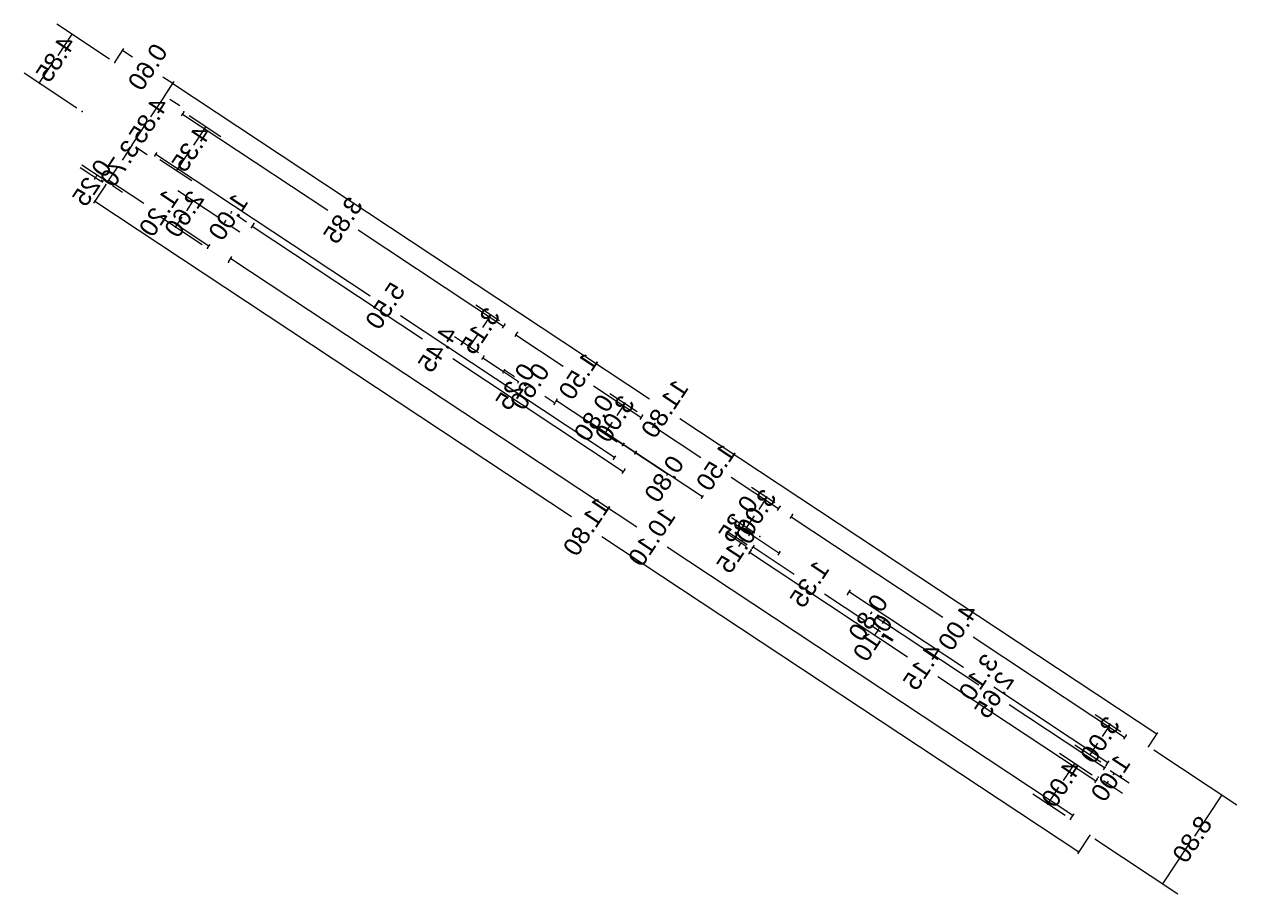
# Model space of a CAD drawing. Header units: millimetres. Extents: x -241762 to 114388, y -202223 to 8844.
# Drawn here: x 113324 to 114388, y -100292 to -99528 of the extents above; entities that cross this region are included whole.
import ezdxf

# ---------------------------------------------------------------- set-up
doc = ezdxf.new("R2010")
doc.units = ezdxf.units.MM
doc.layers.add('COTAS', color=7, linetype='Continuous')
doc.layers.add('DOORS AND WINDOWS', color=7, linetype='Continuous', plot=False)
doc.styles.get("Standard").update_dxf_attribs({"font": 'arial.ttf'})
doc.dimstyles.new('COTAS', dxfattribs={"dimtxt": 0.18, "dimasz": 0.18, "dimexe": 0.18, "dimexo": 0.0625, "dimgap": 0.09, "dimtad": 0, "dimtih": 1, "dimtoh": 1, "dimzin": 0, "dimdsep": 46, "dimtxsty": 'Standard', "dimblk": 'NONE', "dimcen": 0.09, "dimclrt": 1, "dimadec": 0, "dimazin": 0, "dimtfac": 1, "dimtofl": 0, "dimtmove": 0, "dimatfit": 3, "dimfxl": 1, "dimtolj": 1, "dimtzin": 0, "dimarcsym": 0})

# ---------------------------------------------------------------- blocks, each defined once
blk = doc.blocks.new('*D5')
at = {"layer": 'COTAS', "color": 0, "lineweight": -2, "transparency": 16777216}
for p, q in [((1924.094, 1746.037), (1924.094, 1747.032)), ((1932.894, 1746.037), (1932.894, 1747.032)), ((1924.094, 1746.852), (1928.171, 1746.852)), ((1932.894, 1746.852), (1928.818, 1746.852))]:
    blk.add_line(p, q, dxfattribs=at)
at = {"layer": 'DOORS AND WINDOWS', "color": 0, "transparency": 16777216}
for p in [(1932.894, 1746.852), (1924.094, 1745.975), (1932.894, 1745.975)]:
    blk.add_point(p, dxfattribs=at)
at = {"layer": 'COTAS', "color": 1, "transparency": 16777216, "insert": (1928.494, 1746.852), "char_height": 0.18, "attachment_point": 5}
blk.add_mtext('\\A1;8.80', dxfattribs=at)
blk = doc.blocks.new('_None')
blk = doc.blocks.new('*D6')
at = {"layer": 'COTAS', "color": 0, "lineweight": -2, "transparency": 16777216}
for p, q in [((1924.032, 1745.975), (1922.698, 1745.975)), ((1922.878, 1745.975), (1922.878, 1740.257)), ((1922.878, 1734.175), (1922.878, 1739.893)), ((1924.032, 1734.175), (1922.698, 1734.175))]:
    blk.add_line(p, q, dxfattribs=at)
at = {"layer": 'DOORS AND WINDOWS', "color": 0, "transparency": 16777216}
for p in [(1924.094, 1745.975), (1922.878, 1734.175), (1924.094, 1734.175)]:
    blk.add_point(p, dxfattribs=at)
at = {"layer": 'COTAS', "color": 1, "transparency": 16777216, "insert": (1922.878, 1740.075), "char_height": 0.18, "attachment_point": 5}
blk.add_mtext('\\A1;11.80', dxfattribs=at)
blk = doc.blocks.new('*D7')
at = {"layer": 'COTAS', "color": 0, "lineweight": -2, "transparency": 16777216}
for p, q in [((1924.032, 1734.175), (1922.717, 1734.175)), ((1922.897, 1734.175), (1922.897, 1734.057)), ((1922.897, 1733.575), (1922.897, 1733.693)), ((1924.032, 1733.575), (1922.717, 1733.575))]:
    blk.add_line(p, q, dxfattribs=at)
at = {"layer": 'DOORS AND WINDOWS', "color": 0, "transparency": 16777216}
for p in [(1922.897, 1734.175), (1924.094, 1734.175), (1924.094, 1733.575)]:
    blk.add_point(p, dxfattribs=at)
at = {"layer": 'COTAS', "color": 1, "transparency": 16777216, "insert": (1922.897, 1733.875), "char_height": 0.18, "attachment_point": 5}
blk.add_mtext('\\A1;0.60', dxfattribs=at)
blk = doc.blocks.new('*D8')
at = {"layer": 'COTAS', "color": 0, "lineweight": -2, "transparency": 16777216}
for p, q in [((1924.094, 1733.512), (1924.094, 1732.88)), ((1928.944, 1733.512), (1928.944, 1732.88)), ((1924.094, 1733.06), (1926.191, 1733.06)), ((1928.944, 1733.06), (1926.848, 1733.06))]:
    blk.add_line(p, q, dxfattribs=at)
at = {"layer": 'DOORS AND WINDOWS', "color": 0, "transparency": 16777216}
for p in [(1924.094, 1733.575), (1928.944, 1733.575), (1928.944, 1733.06)]:
    blk.add_point(p, dxfattribs=at)
at = {"layer": 'COTAS', "color": 1, "transparency": 16777216, "insert": (1926.519, 1733.06), "char_height": 0.18, "attachment_point": 5}
blk.add_mtext('\\A1;4.85', dxfattribs=at)
blk = doc.blocks.new('*D9')
at = {"layer": 'COTAS', "color": 0, "lineweight": -2, "transparency": 16777216}
for p, q in [((1932.582, 1745.725), (1932.106, 1745.725)), ((1932.286, 1745.725), (1932.286, 1740.857)), ((1932.286, 1735.625), (1932.286, 1740.493)), ((1932.582, 1735.625), (1932.106, 1735.625))]:
    blk.add_line(p, q, dxfattribs=at)
at = {"layer": 'DOORS AND WINDOWS', "color": 0, "transparency": 16777216}
for p in [(1932.644, 1745.725), (1932.286, 1735.625), (1932.644, 1735.625)]:
    blk.add_point(p, dxfattribs=at)
at = {"layer": 'COTAS', "color": 1, "transparency": 16777216, "insert": (1932.286, 1740.675), "char_height": 0.18, "attachment_point": 5}
blk.add_mtext('\\A1;10.10', dxfattribs=at)
blk = doc.blocks.new('*D10')
at = {"layer": 'COTAS', "color": 0, "lineweight": -2, "transparency": 16777216}
for p, q in [((1928.644, 1745.662), (1928.644, 1745.271)), ((1932.644, 1745.662), (1932.644, 1745.271)), ((1928.644, 1745.451), (1930.317, 1745.451)), ((1932.644, 1745.451), (1930.972, 1745.451))]:
    blk.add_line(p, q, dxfattribs=at)
at = {"layer": 'DOORS AND WINDOWS', "color": 0, "transparency": 16777216}
for p in [(1928.644, 1745.725), (1932.644, 1745.725), (1932.644, 1745.451)]:
    blk.add_point(p, dxfattribs=at)
at = {"layer": 'COTAS', "color": 1, "transparency": 16777216, "insert": (1930.644, 1745.451), "char_height": 0.18, "attachment_point": 5}
blk.add_mtext('\\A1;4.00', dxfattribs=at)
blk = doc.blocks.new('*D11')
at = {"layer": 'COTAS', "color": 0, "lineweight": -2, "transparency": 16777216}
for p, q in [((1932.957, 1745.975), (1934.722, 1745.975)), ((1934.542, 1745.975), (1934.542, 1740.257)), ((1934.542, 1734.175), (1934.542, 1739.893)), ((1932.957, 1734.175), (1934.722, 1734.175))]:
    blk.add_line(p, q, dxfattribs=at)
at = {"layer": 'DOORS AND WINDOWS', "color": 0, "transparency": 16777216}
for p in [(1932.894, 1745.975), (1932.894, 1734.175), (1934.542, 1734.175)]:
    blk.add_point(p, dxfattribs=at)
at = {"layer": 'COTAS', "color": 1, "transparency": 16777216, "insert": (1934.542, 1740.075), "char_height": 0.18, "attachment_point": 5}
blk.add_mtext('\\A1;11.80', dxfattribs=at)
blk = doc.blocks.new('*D12')
at = {"layer": 'COTAS', "color": 0, "lineweight": -2, "transparency": 16777216}
for p, q in [((1924.344, 1745.662), (1924.344, 1745.353)), ((1927.344, 1745.662), (1927.344, 1745.353)), ((1924.344, 1745.533), (1925.521, 1745.533)), ((1927.344, 1745.533), (1926.168, 1745.533))]:
    blk.add_line(p, q, dxfattribs=at)
at = {"layer": 'DOORS AND WINDOWS', "color": 0, "transparency": 16777216}
for p in [(1924.344, 1745.725), (1927.344, 1745.725), (1927.344, 1745.533)]:
    blk.add_point(p, dxfattribs=at)
at = {"layer": 'COTAS', "color": 1, "transparency": 16777216, "insert": (1925.844, 1745.533), "char_height": 0.18, "attachment_point": 5}
blk.add_mtext('\\A1;3.00', dxfattribs=at)
blk = doc.blocks.new('*D13')
at = {"layer": 'COTAS', "color": 0, "lineweight": -2, "transparency": 16777216}
for p, q in [((1924.407, 1745.725), (1924.745, 1745.725)), ((1924.565, 1745.725), (1924.565, 1743.907)), ((1924.565, 1741.725), (1924.565, 1743.543)), ((1924.407, 1741.725), (1924.745, 1741.725))]:
    blk.add_line(p, q, dxfattribs=at)
at = {"layer": 'DOORS AND WINDOWS', "color": 0, "transparency": 16777216}
for p in [(1924.344, 1745.725), (1924.344, 1741.725), (1924.565, 1741.725)]:
    blk.add_point(p, dxfattribs=at)
at = {"layer": 'COTAS', "color": 1, "transparency": 16777216, "insert": (1924.565, 1743.725), "char_height": 0.18, "attachment_point": 5}
blk.add_mtext('\\A1;4.00', dxfattribs=at)
blk = doc.blocks.new('*D14')
at = {"layer": 'COTAS', "color": 0, "lineweight": -2, "transparency": 16777216}
for p, q in [((1924.407, 1741.575), (1924.764, 1741.575)), ((1924.584, 1741.575), (1924.584, 1741.007)), ((1924.584, 1740.075), (1924.584, 1740.643)), ((1924.407, 1740.075), (1924.764, 1740.075))]:
    blk.add_line(p, q, dxfattribs=at)
at = {"layer": 'DOORS AND WINDOWS', "color": 0, "transparency": 16777216}
for p in [(1924.344, 1741.575), (1924.344, 1740.075), (1924.584, 1740.075)]:
    blk.add_point(p, dxfattribs=at)
at = {"layer": 'COTAS', "color": 1, "transparency": 16777216, "insert": (1924.584, 1740.825), "char_height": 0.18, "attachment_point": 5}
blk.add_mtext('\\A1;1.50', dxfattribs=at)
blk = doc.blocks.new('*D15')
at = {"layer": 'COTAS', "color": 0, "lineweight": -2, "transparency": 16777216}
for p, q in [((1924.407, 1739.925), (1924.748, 1739.925)), ((1924.568, 1739.925), (1924.568, 1739.357)), ((1924.568, 1738.425), (1924.568, 1738.993)), ((1924.407, 1738.425), (1924.748, 1738.425))]:
    blk.add_line(p, q, dxfattribs=at)
at = {"layer": 'DOORS AND WINDOWS', "color": 0, "transparency": 16777216}
for p in [(1924.344, 1739.925), (1924.344, 1738.425), (1924.568, 1738.425)]:
    blk.add_point(p, dxfattribs=at)
at = {"layer": 'COTAS', "color": 1, "transparency": 16777216, "insert": (1924.568, 1739.175), "char_height": 0.18, "attachment_point": 5}
blk.add_mtext('\\A1;1.50', dxfattribs=at)
blk = doc.blocks.new('*D16')
at = {"layer": 'COTAS', "color": 0, "lineweight": -2, "transparency": 16777216}
for p, q in [((1924.407, 1738.275), (1924.733, 1738.275)), ((1924.553, 1738.275), (1924.553, 1736.532)), ((1924.553, 1734.425), (1924.553, 1736.168)), ((1924.407, 1734.425), (1924.733, 1734.425))]:
    blk.add_line(p, q, dxfattribs=at)
at = {"layer": 'DOORS AND WINDOWS', "color": 0, "transparency": 16777216}
for p in [(1924.344, 1738.275), (1924.344, 1734.425), (1924.553, 1734.425)]:
    blk.add_point(p, dxfattribs=at)
at = {"layer": 'COTAS', "color": 1, "transparency": 16777216, "insert": (1924.553, 1736.35), "char_height": 0.18, "attachment_point": 5}
blk.add_mtext('\\A1;3.85', dxfattribs=at)
blk = doc.blocks.new('*D17')
at = {"layer": 'COTAS', "color": 0, "lineweight": -2, "transparency": 16777216}
for p, q in [((1924.344, 1734.487), (1924.344, 1734.868)), ((1928.694, 1734.487), (1928.694, 1734.868)), ((1924.344, 1734.688), (1926.191, 1734.688)), ((1928.694, 1734.688), (1926.848, 1734.688))]:
    blk.add_line(p, q, dxfattribs=at)
at = {"layer": 'DOORS AND WINDOWS', "color": 0, "transparency": 16777216}
for p in [(1928.694, 1734.688), (1924.344, 1734.425), (1928.694, 1734.425)]:
    blk.add_point(p, dxfattribs=at)
at = {"layer": 'COTAS', "color": 1, "transparency": 16777216, "insert": (1926.519, 1734.688), "char_height": 0.18, "attachment_point": 5}
blk.add_mtext('\\A1;4.35', dxfattribs=at)
blk = doc.blocks.new('*D18')
at = {"layer": 'COTAS', "color": 0, "lineweight": -2, "transparency": 16777216}
for p, q in [((1924.094, 1734.237), (1924.094, 1734.355)), ((1928.944, 1734.237), (1928.944, 1734.355)), ((1924.094, 1734.175), (1926.191, 1734.175)), ((1928.944, 1734.175), (1926.848, 1734.175))]:
    blk.add_line(p, q, dxfattribs=at)
at = {"layer": 'DOORS AND WINDOWS', "color": 0, "transparency": 16777216}
for p in [(1924.094, 1734.175), (1928.944, 1734.175), (1928.944, 1734.175)]:
    blk.add_point(p, dxfattribs=at)
at = {"layer": 'COTAS', "color": 1, "transparency": 16777216, "insert": (1926.519, 1734.175), "char_height": 0.18, "attachment_point": 5}
blk.add_mtext('\\A1;4.85', dxfattribs=at)
blk = doc.blocks.new('*D19')
at = {"layer": 'COTAS', "color": 0, "lineweight": -2, "transparency": 16777216}
for p, q in [((1924.344, 1741.512), (1924.344, 1741.234)), ((1927.344, 1741.512), (1927.344, 1741.234)), ((1924.344, 1741.414), (1925.521, 1741.414)), ((1927.344, 1741.414), (1926.168, 1741.414))]:
    blk.add_line(p, q, dxfattribs=at)
at = {"layer": 'DOORS AND WINDOWS', "color": 0, "transparency": 16777216}
for p in [(1924.344, 1741.575), (1927.344, 1741.575), (1927.344, 1741.414)]:
    blk.add_point(p, dxfattribs=at)
at = {"layer": 'COTAS', "color": 1, "transparency": 16777216, "insert": (1925.844, 1741.414), "char_height": 0.18, "attachment_point": 5}
blk.add_mtext('\\A1;3.00', dxfattribs=at)
blk = doc.blocks.new('*D20')
at = {"layer": 'COTAS', "color": 0, "lineweight": -2, "transparency": 16777216}
for p, q in [((1924.344, 1739.862), (1924.344, 1739.533)), ((1927.344, 1739.862), (1927.344, 1739.533)), ((1924.344, 1739.713), (1925.521, 1739.713)), ((1927.344, 1739.713), (1926.168, 1739.713))]:
    blk.add_line(p, q, dxfattribs=at)
at = {"layer": 'DOORS AND WINDOWS', "color": 0, "transparency": 16777216}
for p in [(1924.344, 1739.925), (1927.344, 1739.925), (1927.344, 1739.713)]:
    blk.add_point(p, dxfattribs=at)
at = {"layer": 'COTAS', "color": 1, "transparency": 16777216, "insert": (1925.844, 1739.713), "char_height": 0.18, "attachment_point": 5}
blk.add_mtext('\\A1;3.00', dxfattribs=at)
blk = doc.blocks.new('*D21')
at = {"layer": 'COTAS', "color": 0, "lineweight": -2, "transparency": 16777216}
for p, q in [((1924.344, 1738.212), (1924.344, 1737.925)), ((1927.494, 1738.212), (1927.494, 1737.925)), ((1924.344, 1738.105), (1925.595, 1738.105)), ((1927.494, 1738.105), (1926.244, 1738.105))]:
    blk.add_line(p, q, dxfattribs=at)
at = {"layer": 'DOORS AND WINDOWS', "color": 0, "transparency": 16777216}
for p in [(1924.344, 1738.275), (1927.494, 1738.275), (1927.494, 1738.105)]:
    blk.add_point(p, dxfattribs=at)
at = {"layer": 'COTAS', "color": 1, "transparency": 16777216, "insert": (1925.919, 1738.105), "char_height": 0.18, "attachment_point": 5}
blk.add_mtext('\\A1;3.15', dxfattribs=at)
blk = doc.blocks.new('*D22')
at = {"layer": 'COTAS', "color": 0, "lineweight": -2, "transparency": 16777216}
for p, q in [((1927.494, 1745.787), (1927.494, 1746.013)), ((1928.494, 1745.787), (1928.494, 1746.013)), ((1927.494, 1745.833), (1927.679, 1745.833)), ((1928.494, 1745.833), (1928.309, 1745.833))]:
    blk.add_line(p, q, dxfattribs=at)
at = {"layer": 'DOORS AND WINDOWS', "color": 0, "transparency": 16777216}
for p in [(1928.494, 1745.833), (1927.494, 1745.725), (1928.494, 1745.725)]:
    blk.add_point(p, dxfattribs=at)
at = {"layer": 'COTAS', "color": 1, "transparency": 16777216, "insert": (1927.994, 1745.833), "char_height": 0.18, "attachment_point": 5}
blk.add_mtext('\\A1;1.00', dxfattribs=at)
blk = doc.blocks.new('*D23')
at = {"layer": 'COTAS', "color": 0, "lineweight": -2, "transparency": 16777216}
for p, q in [((1928.707, 1745.725), (1929.068, 1745.725)), ((1928.888, 1745.725), (1928.888, 1743.832)), ((1928.888, 1741.575), (1928.888, 1743.468)), ((1928.707, 1741.575), (1929.068, 1741.575))]:
    blk.add_line(p, q, dxfattribs=at)
at = {"layer": 'DOORS AND WINDOWS', "color": 0, "transparency": 16777216}
for p in [(1928.644, 1745.725), (1928.644, 1741.575), (1928.888, 1741.575)]:
    blk.add_point(p, dxfattribs=at)
at = {"layer": 'COTAS', "color": 1, "transparency": 16777216, "insert": (1928.888, 1743.65), "char_height": 0.18, "attachment_point": 5}
blk.add_mtext('\\A1;4.15', dxfattribs=at)
blk = doc.blocks.new('*D24')
at = {"layer": 'COTAS', "color": 0, "lineweight": -2, "transparency": 16777216}
for p, q in [((1927.557, 1745.725), (1927.758, 1745.725)), ((1927.578, 1745.725), (1927.578, 1744.582)), ((1927.578, 1743.075), (1927.578, 1744.218)), ((1927.557, 1743.075), (1927.758, 1743.075))]:
    blk.add_line(p, q, dxfattribs=at)
at = {"layer": 'DOORS AND WINDOWS', "color": 0, "transparency": 16777216}
for p in [(1927.494, 1745.725), (1927.494, 1743.075), (1927.578, 1743.075)]:
    blk.add_point(p, dxfattribs=at)
at = {"layer": 'COTAS', "color": 1, "transparency": 16777216, "insert": (1927.578, 1744.4), "char_height": 0.18, "attachment_point": 5}
blk.add_mtext('\\A1;2.65', dxfattribs=at)
blk = doc.blocks.new('*D25')
at = {"layer": 'COTAS', "color": 0, "lineweight": -2, "transparency": 16777216}
for p, q in [((1927.282, 1745.725), (1926.887, 1745.725)), ((1927.067, 1745.725), (1927.067, 1744.357)), ((1927.067, 1742.625), (1927.067, 1743.993)), ((1927.282, 1742.625), (1926.887, 1742.625))]:
    blk.add_line(p, q, dxfattribs=at)
at = {"layer": 'DOORS AND WINDOWS', "color": 0, "transparency": 16777216}
for p in [(1927.344, 1745.725), (1927.067, 1742.625), (1927.344, 1742.625)]:
    blk.add_point(p, dxfattribs=at)
at = {"layer": 'COTAS', "color": 1, "transparency": 16777216, "insert": (1927.067, 1744.175), "char_height": 0.18, "attachment_point": 5}
blk.add_mtext('\\A1;3.10', dxfattribs=at)
blk = doc.blocks.new('*D26')
at = {"layer": 'COTAS', "color": 0, "lineweight": -2, "transparency": 16777216}
for p, q in [((1928.432, 1742.925), (1928.177, 1742.925)), ((1928.357, 1742.925), (1928.357, 1742.432)), ((1928.357, 1741.575), (1928.357, 1742.068)), ((1928.432, 1741.575), (1928.177, 1741.575))]:
    blk.add_line(p, q, dxfattribs=at)
at = {"layer": 'DOORS AND WINDOWS', "color": 0, "transparency": 16777216}
for p in [(1928.494, 1742.925), (1928.357, 1741.575), (1928.494, 1741.575)]:
    blk.add_point(p, dxfattribs=at)
at = {"layer": 'COTAS', "color": 1, "transparency": 16777216, "insert": (1928.357, 1742.25), "char_height": 0.18, "attachment_point": 5}
blk.add_mtext('\\A1;1.35', dxfattribs=at)
blk = doc.blocks.new('*D27')
at = {"layer": 'COTAS', "color": 0, "lineweight": -2, "transparency": 16777216}
for p, q in [((1928.494, 1741.512), (1928.494, 1741.269)), ((1928.644, 1741.512), (1928.644, 1741.269)), ((1928.494, 1741.449), (1928.314, 1741.449)), ((1928.644, 1741.449), (1929.004, 1741.449))]:
    blk.add_line(p, q, dxfattribs=at)
at = {"layer": 'DOORS AND WINDOWS', "color": 0, "transparency": 16777216}
for p in [(1928.494, 1741.575), (1928.644, 1741.575), (1928.644, 1741.449)]:
    blk.add_point(p, dxfattribs=at)
at = {"layer": 'COTAS', "color": 1, "transparency": 16777216, "insert": (1929.329, 1741.449), "char_height": 0.18, "attachment_point": 5}
blk.add_mtext('\\A1;0.15', dxfattribs=at)
blk = doc.blocks.new('*D28')
at = {"layer": 'COTAS', "color": 0, "lineweight": -2, "transparency": 16777216}
for p, q in [((1928.907, 1740.075), (1929.282, 1740.075)), ((1929.102, 1740.075), (1929.102, 1738.031)), ((1929.102, 1735.625), (1929.102, 1737.668)), ((1928.907, 1735.625), (1929.282, 1735.625))]:
    blk.add_line(p, q, dxfattribs=at)
at = {"layer": 'DOORS AND WINDOWS', "color": 0, "transparency": 16777216}
for p in [(1928.844, 1740.075), (1928.844, 1735.625), (1929.102, 1735.625)]:
    blk.add_point(p, dxfattribs=at)
at = {"layer": 'COTAS', "color": 1, "transparency": 16777216, "insert": (1929.102, 1737.85), "char_height": 0.18, "attachment_point": 5}
blk.add_mtext('\\A1;4.45', dxfattribs=at)
blk = doc.blocks.new('*D29')
at = {"layer": 'COTAS', "color": 0, "lineweight": -2, "transparency": 16777216}
for p, q in [((1928.632, 1739.925), (1928.341, 1739.925)), ((1928.521, 1739.925), (1928.521, 1737.357)), ((1928.521, 1734.425), (1928.521, 1736.993)), ((1928.632, 1734.425), (1928.341, 1734.425))]:
    blk.add_line(p, q, dxfattribs=at)
at = {"layer": 'DOORS AND WINDOWS', "color": 0, "transparency": 16777216}
for p in [(1928.694, 1739.925), (1928.521, 1734.425), (1928.694, 1734.425)]:
    blk.add_point(p, dxfattribs=at)
at = {"layer": 'COTAS', "color": 1, "transparency": 16777216, "insert": (1928.521, 1737.175), "char_height": 0.18, "attachment_point": 5}
blk.add_mtext('\\A1;5.50', dxfattribs=at)
blk = doc.blocks.new('*D30')
at = {"layer": 'COTAS', "color": 0, "lineweight": -2, "transparency": 16777216}
for p, q in [((1927.282, 1740.875), (1927.049, 1740.875)), ((1927.229, 1740.875), (1927.229, 1740.075)), ((1927.282, 1740.075), (1927.049, 1740.075)), ((1927.229, 1740.075), (1927.229, 1739.533)), ((1927.229, 1739.533), (1927.049, 1739.533))]:
    blk.add_line(p, q, dxfattribs=at)
at = {"layer": 'DOORS AND WINDOWS', "color": 0, "transparency": 16777216}
for p in [(1927.344, 1740.875), (1927.229, 1740.075), (1927.344, 1740.075)]:
    blk.add_point(p, dxfattribs=at)
at = {"layer": 'COTAS', "color": 1, "transparency": 16777216, "insert": (1926.725, 1739.533), "char_height": 0.18, "attachment_point": 5}
blk.add_mtext('\\A1;0.80', dxfattribs=at)
blk = doc.blocks.new('*D31')
at = {"layer": 'COTAS', "color": 0, "lineweight": -2, "transparency": 16777216}
for p, q in [((1927.229, 1739.925), (1927.229, 1740.458)), ((1927.229, 1740.458), (1927.409, 1740.458)), ((1927.282, 1739.925), (1927.049, 1739.925)), ((1927.229, 1739.125), (1927.229, 1739.925)), ((1927.282, 1739.125), (1927.049, 1739.125))]:
    blk.add_line(p, q, dxfattribs=at)
at = {"layer": 'DOORS AND WINDOWS', "color": 0, "transparency": 16777216}
for p in [(1927.229, 1739.925), (1927.344, 1739.925), (1927.344, 1739.125)]:
    blk.add_point(p, dxfattribs=at)
at = {"layer": 'COTAS', "color": 1, "transparency": 16777216, "insert": (1927.732, 1740.458), "char_height": 0.18, "attachment_point": 5}
blk.add_mtext('\\A1;0.80', dxfattribs=at)
blk = doc.blocks.new('*D32')
at = {"layer": 'COTAS', "color": 0, "lineweight": -2, "transparency": 16777216}
for p, q in [((1928.394, 1743.137), (1928.394, 1743.255)), ((1928.494, 1743.137), (1928.494, 1743.255)), ((1928.394, 1743.075), (1928.214, 1743.075)), ((1928.494, 1743.075), (1928.854, 1743.075))]:
    blk.add_line(p, q, dxfattribs=at)
at = {"layer": 'DOORS AND WINDOWS', "color": 0, "transparency": 16777216}
for p in [(1928.394, 1743.075), (1928.494, 1743.075), (1928.494, 1743.075)]:
    blk.add_point(p, dxfattribs=at)
at = {"layer": 'COTAS', "color": 1, "transparency": 16777216, "insert": (1929.178, 1743.075), "char_height": 0.18, "attachment_point": 5}
blk.add_mtext('\\A1;0.10', dxfattribs=at)
blk = doc.blocks.new('*D33')
at = {"layer": 'COTAS', "color": 0, "lineweight": -2, "transparency": 16777216}
for p, q in [((1927.557, 1741.825), (1927.8, 1741.825)), ((1927.62, 1741.825), (1927.62, 1741.475)), ((1927.557, 1741.475), (1927.8, 1741.475)), ((1927.62, 1741.475), (1927.62, 1741.295)), ((1927.62, 1741.295), (1927.44, 1741.295))]:
    blk.add_line(p, q, dxfattribs=at)
at = {"layer": 'DOORS AND WINDOWS', "color": 0, "transparency": 16777216}
for p in [(1927.494, 1741.825), (1927.494, 1741.475), (1927.62, 1741.475)]:
    blk.add_point(p, dxfattribs=at)
at = {"layer": 'COTAS', "color": 1, "transparency": 16777216, "insert": (1927.115, 1741.295), "char_height": 0.18, "attachment_point": 5}
blk.add_mtext('\\A1;0.35', dxfattribs=at)
blk = doc.blocks.new('*D34')
at = {"layer": 'COTAS', "color": 0, "lineweight": -2, "transparency": 16777216}
for p, q in [((1927.659, 1738.525), (1927.659, 1738.705)), ((1927.659, 1738.705), (1927.839, 1738.705)), ((1927.557, 1738.525), (1927.839, 1738.525)), ((1927.659, 1738.275), (1927.659, 1738.525)), ((1927.557, 1738.275), (1927.839, 1738.275))]:
    blk.add_line(p, q, dxfattribs=at)
at = {"layer": 'DOORS AND WINDOWS', "color": 0, "transparency": 16777216}
for p in [(1927.494, 1738.525), (1927.659, 1738.525), (1927.494, 1738.275)]:
    blk.add_point(p, dxfattribs=at)
at = {"layer": 'COTAS', "color": 1, "transparency": 16777216, "insert": (1928.164, 1738.705), "char_height": 0.18, "attachment_point": 5}
blk.add_mtext('\\A1;0.25', dxfattribs=at)
blk = doc.blocks.new('*D35')
at = {"layer": 'COTAS', "color": 0, "lineweight": -2, "transparency": 16777216}
for p, q in [((1927.494, 1739.125), (1927.494, 1739.007)), ((1927.557, 1739.125), (1927.674, 1739.125)), ((1927.494, 1738.525), (1927.494, 1738.643)), ((1927.557, 1738.525), (1927.674, 1738.525))]:
    blk.add_line(p, q, dxfattribs=at)
at = {"layer": 'DOORS AND WINDOWS', "color": 0, "transparency": 16777216}
for p in [(1927.494, 1739.125), (1927.494, 1738.525), (1927.494, 1738.525)]:
    blk.add_point(p, dxfattribs=at)
at = {"layer": 'COTAS', "color": 1, "transparency": 16777216, "insert": (1927.494, 1738.825), "char_height": 0.18, "attachment_point": 5}
blk.add_mtext('\\A1;0.60', dxfattribs=at)
blk = doc.blocks.new('*D36')
at = {"layer": 'COTAS', "color": 0, "lineweight": -2, "transparency": 16777216}
for p, q in [((1929.044, 1735.437), (1929.044, 1735.555)), ((1930.044, 1735.437), (1930.044, 1735.555)), ((1929.044, 1735.375), (1929.229, 1735.375)), ((1930.044, 1735.375), (1929.859, 1735.375))]:
    blk.add_line(p, q, dxfattribs=at)
at = {"layer": 'DOORS AND WINDOWS', "color": 0, "transparency": 16777216}
for p in [(1929.044, 1735.375), (1930.044, 1735.375), (1930.044, 1735.375)]:
    blk.add_point(p, dxfattribs=at)
at = {"layer": 'COTAS', "color": 1, "transparency": 16777216, "insert": (1929.544, 1735.375), "char_height": 0.18, "attachment_point": 5}
blk.add_mtext('\\A1;1.00', dxfattribs=at)
blk = doc.blocks.new('*D4')
at = {"layer": 'COTAS', "color": 0, "lineweight": -2, "transparency": 16777216}
for p, q in [((1930.044, 1735.312), (1930.044, 1734.811)), ((1932.644, 1735.312), (1932.644, 1734.811)), ((1930.044, 1734.991), (1931.019, 1734.991)), ((1932.644, 1734.991), (1931.669, 1734.991))]:
    blk.add_line(p, q, dxfattribs=at)
at = {"layer": 'DOORS AND WINDOWS', "color": 0, "transparency": 16777216}
for p in [(1930.044, 1735.375), (1932.644, 1735.375), (1932.644, 1734.991)]:
    blk.add_point(p, dxfattribs=at)
at = {"layer": 'COTAS', "color": 1, "transparency": 16777216, "insert": (1931.344, 1734.991), "char_height": 0.18, "attachment_point": 5}
blk.add_mtext('\\A1;2.60', dxfattribs=at)
blk = doc.blocks.new('*D37')
at = {"layer": 'COTAS', "color": 0, "lineweight": -2, "transparency": 16777216}
for p, q in [((1932.644, 1734.112), (1932.644, 1733.869)), ((1932.894, 1734.112), (1932.894, 1733.869)), ((1932.644, 1734.049), (1932.894, 1734.049)), ((1932.894, 1734.049), (1933.074, 1734.049))]:
    blk.add_line(p, q, dxfattribs=at)
at = {"layer": 'DOORS AND WINDOWS', "color": 0, "transparency": 16777216}
for p in [(1932.644, 1734.175), (1932.894, 1734.175), (1932.894, 1734.049)]:
    blk.add_point(p, dxfattribs=at)
at = {"layer": 'COTAS', "color": 1, "transparency": 16777216, "insert": (1933.399, 1734.049), "char_height": 0.18, "attachment_point": 5}
blk.add_mtext('\\A1;0.25', dxfattribs=at)
blk = doc.blocks.new('*D38')
at = {"layer": 'COTAS', "color": 0, "lineweight": -2, "transparency": 16777216}
for p, q in [((1928.944, 1734.237), (1928.944, 1734.355)), ((1932.644, 1734.237), (1932.644, 1734.355)), ((1928.944, 1734.175), (1930.471, 1734.175)), ((1932.644, 1734.175), (1931.118, 1734.175))]:
    blk.add_line(p, q, dxfattribs=at)
at = {"layer": 'DOORS AND WINDOWS', "color": 0, "transparency": 16777216}
for p in [(1928.944, 1734.175), (1928.944, 1734.175), (1932.644, 1734.175)]:
    blk.add_point(p, dxfattribs=at)
at = {"layer": 'COTAS', "color": 1, "transparency": 16777216, "insert": (1930.794, 1734.175), "char_height": 0.18, "attachment_point": 5}
blk.add_mtext('\\A1;3.70', dxfattribs=at)
blk = doc.blocks.new('*D39')
at = {"layer": 'COTAS', "color": 0, "lineweight": -2, "transparency": 16777216}
for p, q in [((1927.594, 1742.987), (1927.594, 1743.105)), ((1928.391, 1742.987), (1928.391, 1743.105)), ((1927.594, 1742.925), (1927.414, 1742.925)), ((1928.391, 1742.925), (1928.571, 1742.925))]:
    blk.add_line(p, q, dxfattribs=at)
at = {"layer": 'DOORS AND WINDOWS', "color": 0, "transparency": 16777216}
for p in [(1927.594, 1742.925), (1928.391, 1742.925), (1928.391, 1742.925)]:
    blk.add_point(p, dxfattribs=at)
at = {"layer": 'COTAS', "color": 1, "transparency": 16777216, "insert": (1927.993, 1742.925), "char_height": 0.18, "attachment_point": 5}
blk.add_mtext('\\A1;0.80', dxfattribs=at)
blk = doc.blocks.new('*D40')
at = {"layer": 'COTAS', "color": 0, "lineweight": -2, "transparency": 16777216}
for p, q in [((1932.582, 1735.375), (1932.261, 1735.375)), ((1932.441, 1735.375), (1932.441, 1734.957)), ((1932.441, 1734.175), (1932.441, 1734.593)), ((1932.582, 1734.175), (1932.261, 1734.175))]:
    blk.add_line(p, q, dxfattribs=at)
at = {"layer": 'DOORS AND WINDOWS', "color": 0, "transparency": 16777216}
for p in [(1932.644, 1735.375), (1932.441, 1734.175), (1932.644, 1734.175)]:
    blk.add_point(p, dxfattribs=at)
at = {"layer": 'COTAS', "color": 1, "transparency": 16777216, "insert": (1932.441, 1734.775), "char_height": 0.18, "attachment_point": 5}
blk.add_mtext('\\A1;1.20', dxfattribs=at)
blk = doc.blocks.new('DCAD - AT2')
at = {"layer": 'COTAS'}
for base, p1, p2, picture, middle in [((1932.894, 1746.852), (1924.094, 1745.975), (1932.894, 1745.975), '*D5', (1928.494, 1746.852)), ((1928.494, 1745.833), (1927.494, 1745.725), (1928.494, 1745.725), '*D22', (1927.994, 1745.833)), ((1927.344, 1745.533), (1924.344, 1745.725), (1927.344, 1745.725), '*D12', (1925.844, 1745.533)), ((1932.644, 1745.451), (1928.644, 1745.725), (1932.644, 1745.725), '*D10', (1930.644, 1745.451)), ((1928.494, 1743.075), (1928.394, 1743.075), (1928.494, 1743.075), '*D32', (1929.178, 1743.075)), ((1928.391, 1742.925), (1927.594, 1742.925), (1928.391, 1742.925), '*D39', (1927.993, 1742.925)), ((1927.344, 1741.414), (1924.344, 1741.575), (1927.344, 1741.575), '*D19', (1925.844, 1741.414)), ((1928.644, 1741.449), (1928.494, 1741.575), (1928.644, 1741.575), '*D27', (1929.329, 1741.449)), ((1927.344, 1739.713), (1924.344, 1739.925), (1927.344, 1739.925), '*D20', (1925.844, 1739.713)), ((1927.494, 1738.105), (1924.344, 1738.275), (1927.494, 1738.275), '*D21', (1925.919, 1738.105)), ((1930.044, 1735.375), (1929.044, 1735.375), (1930.044, 1735.375), '*D36', (1929.544, 1735.375)), ((1932.644, 1734.991), (1930.044, 1735.375), (1932.644, 1735.375), '*D4', (1931.344, 1734.991)), ((1928.694, 1734.688), (1924.344, 1734.425), (1928.694, 1734.425), '*D17', (1926.519, 1734.688)), ((1928.944, 1734.175), (1924.094, 1734.175), (1928.944, 1734.175), '*D18', (1926.519, 1734.175)), ((1928.944, 1734.175), (1932.644, 1734.175), (1928.944, 1734.175), '*D38', (1930.794, 1734.175)), ((1932.894, 1734.049), (1932.644, 1734.175), (1932.894, 1734.175), '*D37', (1933.399, 1734.049)), ((1928.944, 1733.06), (1924.094, 1733.575), (1928.944, 1733.575), '*D8', (1926.519, 1733.06))]:
    dim = blk.add_linear_dim(base=base, p1=p1, p2=p2, dimstyle='COTAS', dxfattribs=at)
    dim.commit()
    dim.dimension.update_dxf_attribs({"geometry": picture, "text_midpoint": middle})
for base, p1, p2, picture, middle in [((1922.878, 1734.175), (1924.094, 1745.975), (1924.094, 1734.175), '*D6', (1922.878, 1740.075)), ((1934.542, 1734.175), (1932.894, 1745.975), (1932.894, 1734.175), '*D11', (1934.542, 1740.075)), ((1924.565, 1741.725), (1924.344, 1745.725), (1924.344, 1741.725), '*D13', (1924.565, 1743.725)), ((1927.067, 1742.625), (1927.344, 1745.725), (1927.344, 1742.625), '*D25', (1927.067, 1744.175)), ((1927.578, 1743.075), (1927.494, 1745.725), (1927.494, 1743.075), '*D24', (1927.578, 1744.4)), ((1928.888, 1741.575), (1928.644, 1745.725), (1928.644, 1741.575), '*D23', (1928.888, 1743.65)), ((1932.286, 1735.625), (1932.644, 1745.725), (1932.644, 1735.625), '*D9', (1932.286, 1740.675)), ((1928.357, 1741.575), (1928.494, 1742.925), (1928.494, 1741.575), '*D26', (1928.357, 1742.25)), ((1927.62, 1741.475), (1927.494, 1741.825), (1927.494, 1741.475), '*D33', (1927.115, 1741.295)), ((1924.584, 1740.075), (1924.344, 1741.575), (1924.344, 1740.075), '*D14', (1924.584, 1740.825)), ((1929.102, 1735.625), (1928.844, 1740.075), (1928.844, 1735.625), '*D28', (1929.102, 1737.85)), ((1928.521, 1734.425), (1928.694, 1739.925), (1928.694, 1734.425), '*D29', (1928.521, 1737.175)), ((1927.494, 1738.525), (1927.494, 1739.125), (1927.494, 1738.525), '*D35', (1927.494, 1738.825)), ((1927.659, 1738.525), (1927.494, 1738.275), (1927.494, 1738.525), '*D34', (1928.164, 1738.705)), ((1924.553, 1734.425), (1924.344, 1738.275), (1924.344, 1734.425), '*D16', (1924.553, 1736.35)), ((1932.441, 1734.175), (1932.644, 1735.375), (1932.644, 1734.175), '*D40', (1932.441, 1734.775)), ((1922.897, 1734.175), (1924.094, 1733.575), (1924.094, 1734.175), '*D7', (1922.897, 1733.875))]:
    dim = blk.add_linear_dim(base=base, p1=p1, p2=p2, angle=90, dimstyle='COTAS', dxfattribs=at)
    dim.commit()
    dim.dimension.update_dxf_attribs({"geometry": picture, "text_midpoint": middle})
for base, p1, p2, picture, middle in [((1927.229, 1740.075), (1927.344, 1740.875), (1927.344, 1740.075), '*D30', (1926.725, 1739.533)), ((1927.229, 1739.925), (1927.344, 1739.125), (1927.344, 1739.925), '*D31', (1927.732, 1740.458)), ((1924.568, 1738.425), (1924.344, 1739.925), (1924.344, 1738.425), '*D15', (1924.568, 1739.175))]:
    dim = blk.add_linear_dim(base=base, p1=p1, p2=p2, angle=90, dimstyle='COTAS', dxfattribs=at)
    dim.commit()
    dim.dimension.update_dxf_attribs({"geometry": picture, "text_midpoint": middle, "dimtype": 160})

msp = doc.modelspace()

# ---------------------------------------------------------------- block references
at = {"xscale": 10.6436030135319, "yscale": -87.74858607603801, "zscale": 10.6436030135319, "rotation": 303.4946309547498}
msp.add_blockref('DCAD - AT2', (2152.235, 1464.615), dxfattribs=at)

doc.saveas('drawing.dxf')
